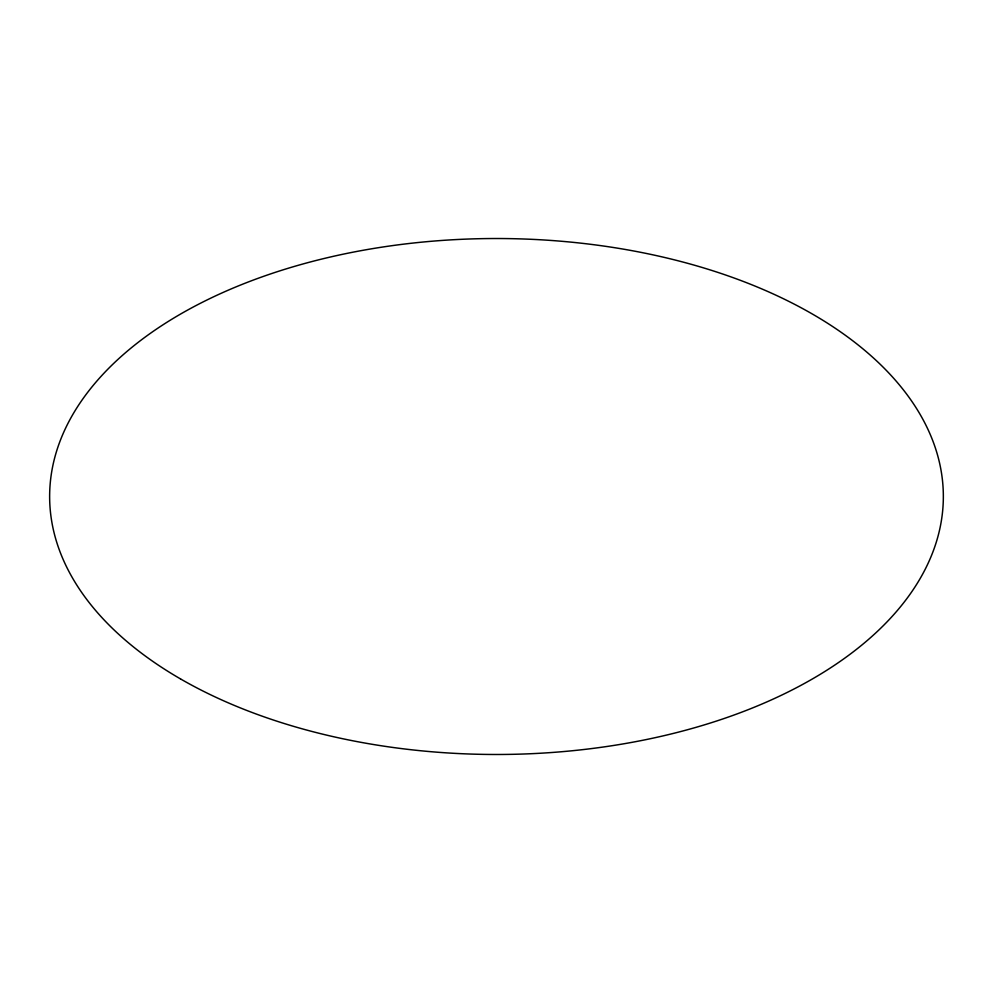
<?xml version="1.0" encoding="UTF-8"?>
<svg xmlns="http://www.w3.org/2000/svg" width="993" height="993" viewBox="0 0 993 993"><rect width="100%" height="100%" fill="white"/><g stroke="black" fill="none" stroke-linecap="round" stroke-linejoin="round"><path stroke-width="1.49" d="M180.527 678.927A446.85 257.981 0 0 0 928.12 563.267A446.85 257.981 0 0 0 380.853 247.307A446.85 257.981 0 0 0 180.527 678.927"/></g></svg>
